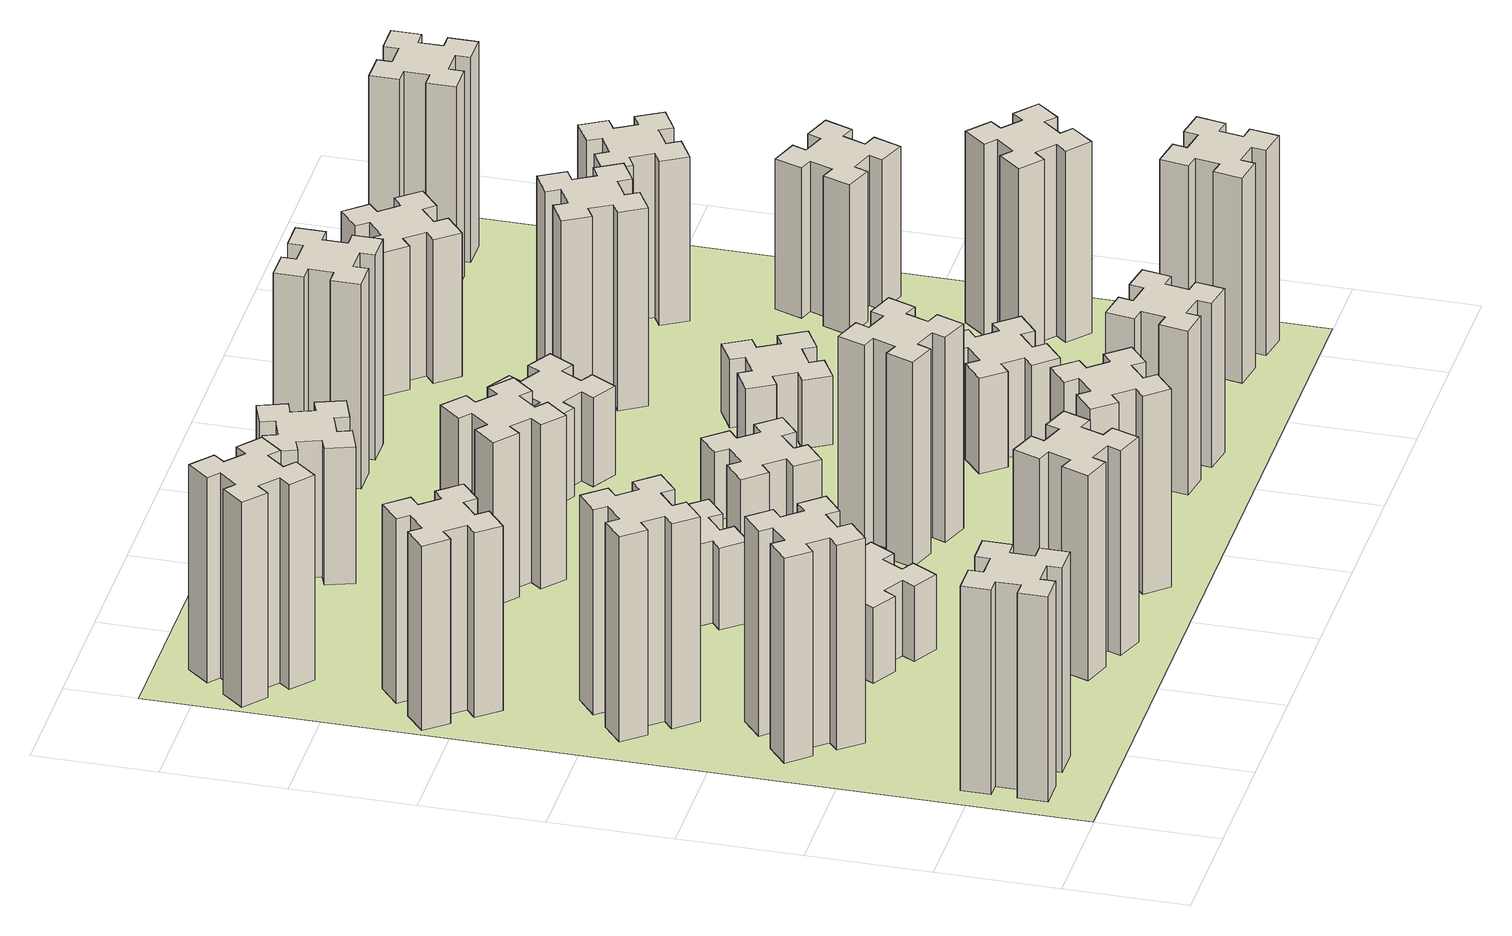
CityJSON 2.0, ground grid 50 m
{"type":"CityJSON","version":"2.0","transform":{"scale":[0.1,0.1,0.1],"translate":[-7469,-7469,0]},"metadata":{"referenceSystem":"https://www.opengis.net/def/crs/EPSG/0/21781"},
"CityObjects":{
"building1":{"type":"Building","attributes":{"class":"1000","function":"1000","usage":"1000","yearOfConstruction":2016,"roofType":"1000","measuredHeight":90,"storeysAboveGround":30,"storeysBelowGround":0},"geometry":[{"type":"Solid","lod":"1","boundaries":[[[[0,1,2,3,4,5,6,7,8,9,10,11,12,13,14,15,16,17,18,19]],[[17,16,20,21]],[[16,15,22,20]],[[15,14,23,22]],[[14,13,24,23]],[[13,12,25,24]],[[12,11,26,25]],[[11,10,27,26]],[[10,9,28,27]],[[9,8,29,28]],[[8,7,30,29]],[[7,6,31,30]],[[6,5,32,31]],[[5,4,33,32]],[[4,3,34,33]],[[3,2,35,34]],[[2,1,36,35]],[[1,0,37,36]],[[0,19,38,37]],[[19,18,39,38]],[[18,17,21,39]],[[24,25,26,27,28,29,30,31,32,33,34,35,36,37,38,39,21,20,22,23]]]]}]},
"building2":{"type":"Building","attributes":{"class":"1000","function":"1000","usage":"1000","yearOfConstruction":2016,"roofType":"1000","measuredHeight":90,"storeysAboveGround":30,"storeysBelowGround":0},"geometry":[{"type":"Solid","lod":"1","boundaries":[[[[40,41,42,43,44,45,46,47,48,49,50,51,52,53,54,55,56,57,58,59]],[[57,56,60,61]],[[56,55,62,60]],[[55,54,63,62]],[[54,53,64,63]],[[53,52,65,64]],[[52,51,66,65]],[[51,50,67,66]],[[50,49,68,67]],[[49,48,69,68]],[[48,47,70,69]],[[47,46,71,70]],[[46,45,72,71]],[[45,44,73,72]],[[44,43,74,73]],[[43,42,75,74]],[[42,41,76,75]],[[41,40,77,76]],[[40,59,78,77]],[[59,58,79,78]],[[58,57,61,79]],[[64,65,66,67,68,69,70,71,72,73,74,75,76,77,78,79,61,60,62,63]]]]}]},
"building3":{"type":"Building","attributes":{"class":"1000","function":"1000","usage":"1000","yearOfConstruction":2016,"roofType":"1000","measuredHeight":90,"storeysAboveGround":30,"storeysBelowGround":0},"geometry":[{"type":"Solid","lod":"1","boundaries":[[[[80,81,82,83,84,85,86,87,88,89,90,91,92,93,94,95,96,97,98,99]],[[97,96,100,101]],[[96,95,102,100]],[[95,94,103,102]],[[94,93,104,103]],[[93,92,105,104]],[[92,91,106,105]],[[91,90,107,106]],[[90,89,108,107]],[[89,88,109,108]],[[88,87,110,109]],[[87,86,111,110]],[[86,85,112,111]],[[85,84,113,112]],[[84,83,114,113]],[[83,82,115,114]],[[82,81,116,115]],[[81,80,117,116]],[[80,99,118,117]],[[99,98,119,118]],[[98,97,101,119]],[[104,105,106,107,108,109,110,111,112,113,114,115,116,117,118,119,101,100,102,103]]]]}]},
"building4":{"type":"Building","attributes":{"class":"1000","function":"1000","usage":"1000","yearOfConstruction":2016,"roofType":"1000","measuredHeight":81,"storeysAboveGround":30,"storeysBelowGround":0},"geometry":[{"type":"Solid","lod":"1","boundaries":[[[[120,121,122,123,124,125,126,127,128,129,130,131,132,133,134,135,136,137,138,139]],[[137,136,140,141]],[[136,135,142,140]],[[135,134,143,142]],[[134,133,144,143]],[[133,132,145,144]],[[132,131,146,145]],[[131,130,147,146]],[[130,129,148,147]],[[129,128,149,148]],[[128,127,150,149]],[[127,126,151,150]],[[126,125,152,151]],[[125,124,153,152]],[[124,123,154,153]],[[123,122,155,154]],[[122,121,156,155]],[[121,120,157,156]],[[120,139,158,157]],[[139,138,159,158]],[[138,137,141,159]],[[144,145,146,147,148,149,150,151,152,153,154,155,156,157,158,159,141,140,142,143]]]]}]},
"building5":{"type":"Building","attributes":{"class":"1000","function":"1000","usage":"1000","yearOfConstruction":2016,"roofType":"1000","measuredHeight":90,"storeysAboveGround":30,"storeysBelowGround":0},"geometry":[{"type":"Solid","lod":"1","boundaries":[[[[160,161,162,163,164,165,166,167,168,169,170,171,172,173,174,175,176,177,178,179]],[[177,176,180,181]],[[176,175,182,180]],[[175,174,183,182]],[[174,173,184,183]],[[173,172,185,184]],[[172,171,186,185]],[[171,170,187,186]],[[170,169,188,187]],[[169,168,189,188]],[[168,167,190,189]],[[167,166,191,190]],[[166,165,192,191]],[[165,164,193,192]],[[164,163,194,193]],[[163,162,195,194]],[[162,161,196,195]],[[161,160,197,196]],[[160,179,198,197]],[[179,178,199,198]],[[178,177,181,199]],[[184,185,186,187,188,189,190,191,192,193,194,195,196,197,198,199,181,180,182,183]]]]}]},
"building6":{"type":"Building","attributes":{"class":"1000","function":"1000","usage":"1000","yearOfConstruction":2016,"roofType":"1000","measuredHeight":90,"storeysAboveGround":30,"storeysBelowGround":0},"geometry":[{"type":"Solid","lod":"1","boundaries":[[[[200,201,202,203,204,205,206,207,208,209,210,211,212,213,214,215,216,217,218,219]],[[217,216,220,221]],[[216,215,222,220]],[[215,214,223,222]],[[214,213,224,223]],[[213,212,225,224]],[[212,211,226,225]],[[211,210,227,226]],[[210,209,228,227]],[[209,208,229,228]],[[208,207,230,229]],[[207,206,231,230]],[[206,205,232,231]],[[205,204,233,232]],[[204,203,234,233]],[[203,202,235,234]],[[202,201,236,235]],[[201,200,237,236]],[[200,219,238,237]],[[219,218,239,238]],[[218,217,221,239]],[[224,225,226,227,228,229,230,231,232,233,234,235,236,237,238,239,221,220,222,223]]]]}]},
"building7":{"type":"Building","attributes":{"class":"1000","function":"1000","usage":"1000","yearOfConstruction":2016,"roofType":"1000","measuredHeight":33,"storeysAboveGround":30,"storeysBelowGround":0},"geometry":[{"type":"Solid","lod":"1","boundaries":[[[[240,241,242,243,244,245,246,247,248,249,250,251,252,253,254,255,256,257,258,259]],[[257,256,260,261]],[[256,255,262,260]],[[255,254,263,262]],[[254,253,264,263]],[[253,252,265,264]],[[252,251,266,265]],[[251,250,267,266]],[[250,249,268,267]],[[249,248,269,268]],[[248,247,270,269]],[[247,246,271,270]],[[246,245,272,271]],[[245,244,273,272]],[[244,243,274,273]],[[243,242,275,274]],[[242,241,276,275]],[[241,240,277,276]],[[240,259,278,277]],[[259,258,279,278]],[[258,257,261,279]],[[264,265,266,267,268,269,270,271,272,273,274,275,276,277,278,279,261,260,262,263]]]]}]},
"building8":{"type":"Building","attributes":{"class":"1000","function":"1000","usage":"1000","yearOfConstruction":2016,"roofType":"1000","measuredHeight":36,"storeysAboveGround":30,"storeysBelowGround":0},"geometry":[{"type":"Solid","lod":"1","boundaries":[[[[280,281,282,283,284,285,286,287,288,289,290,291,292,293,294,295,296,297,298,299]],[[297,296,300,301]],[[296,295,302,300]],[[295,294,303,302]],[[294,293,304,303]],[[293,292,305,304]],[[292,291,306,305]],[[291,290,307,306]],[[290,289,308,307]],[[289,288,309,308]],[[288,287,310,309]],[[287,286,311,310]],[[286,285,312,311]],[[285,284,313,312]],[[284,283,314,313]],[[283,282,315,314]],[[282,281,316,315]],[[281,280,317,316]],[[280,299,318,317]],[[299,298,319,318]],[[298,297,301,319]],[[304,305,306,307,308,309,310,311,312,313,314,315,316,317,318,319,301,300,302,303]]]]}]},
"building9":{"type":"Building","attributes":{"class":"1000","function":"1000","usage":"1000","yearOfConstruction":2016,"roofType":"1000","measuredHeight":87,"storeysAboveGround":30,"storeysBelowGround":0},"geometry":[{"type":"Solid","lod":"1","boundaries":[[[[320,321,322,323,324,325,326,327,328,329,330,331,332,333,334,335,336,337,338,339]],[[337,336,340,341]],[[336,335,342,340]],[[335,334,343,342]],[[334,333,344,343]],[[333,332,345,344]],[[332,331,346,345]],[[331,330,347,346]],[[330,329,348,347]],[[329,328,349,348]],[[328,327,350,349]],[[327,326,351,350]],[[326,325,352,351]],[[325,324,353,352]],[[324,323,354,353]],[[323,322,355,354]],[[322,321,356,355]],[[321,320,357,356]],[[320,339,358,357]],[[339,338,359,358]],[[338,337,341,359]],[[344,345,346,347,348,349,350,351,352,353,354,355,356,357,358,359,341,340,342,343]]]]}]},
"building10":{"type":"Building","attributes":{"class":"1000","function":"1000","usage":"1000","yearOfConstruction":2016,"roofType":"1000","measuredHeight":72,"storeysAboveGround":30,"storeysBelowGround":0},"geometry":[{"type":"Solid","lod":"1","boundaries":[[[[360,361,362,363,364,365,366,367,368,369,370,371,372,373,374,375,376,377,378,379]],[[377,376,380,381]],[[376,375,382,380]],[[375,374,383,382]],[[374,373,384,383]],[[373,372,385,384]],[[372,371,386,385]],[[371,370,387,386]],[[370,369,388,387]],[[369,368,389,388]],[[368,367,390,389]],[[367,366,391,390]],[[366,365,392,391]],[[365,364,393,392]],[[364,363,394,393]],[[363,362,395,394]],[[362,361,396,395]],[[361,360,397,396]],[[360,379,398,397]],[[379,378,399,398]],[[378,377,381,399]],[[384,385,386,387,388,389,390,391,392,393,394,395,396,397,398,399,381,380,382,383]]]]}]},
"building11":{"type":"Building","attributes":{"class":"1000","function":"1000","usage":"1000","yearOfConstruction":2016,"roofType":"1000","measuredHeight":60,"storeysAboveGround":30,"storeysBelowGround":0},"geometry":[{"type":"Solid","lod":"1","boundaries":[[[[400,401,402,403,404,405,406,407,408,409,410,411,412,413,414,415,416,417,418,419]],[[417,416,420,421]],[[416,415,422,420]],[[415,414,423,422]],[[414,413,424,423]],[[413,412,425,424]],[[412,411,426,425]],[[411,410,427,426]],[[410,409,428,427]],[[409,408,429,428]],[[408,407,430,429]],[[407,406,431,430]],[[406,405,432,431]],[[405,404,433,432]],[[404,403,434,433]],[[403,402,435,434]],[[402,401,436,435]],[[401,400,437,436]],[[400,419,438,437]],[[419,418,439,438]],[[418,417,421,439]],[[424,425,426,427,428,429,430,431,432,433,434,435,436,437,438,439,421,420,422,423]]]]}]},
"building12":{"type":"Building","attributes":{"class":"1000","function":"1000","usage":"1000","yearOfConstruction":2016,"roofType":"1000","measuredHeight":90,"storeysAboveGround":30,"storeysBelowGround":0},"geometry":[{"type":"Solid","lod":"1","boundaries":[[[[440,441,442,443,444,445,446,447,448,449,450,451,452,453,454,455,456,457,458,459]],[[457,456,460,461]],[[456,455,462,460]],[[455,454,463,462]],[[454,453,464,463]],[[453,452,465,464]],[[452,451,466,465]],[[451,450,467,466]],[[450,449,468,467]],[[449,448,469,468]],[[448,447,470,469]],[[447,446,471,470]],[[446,445,472,471]],[[445,444,473,472]],[[444,443,474,473]],[[443,442,475,474]],[[442,441,476,475]],[[441,440,477,476]],[[440,459,478,477]],[[459,458,479,478]],[[458,457,461,479]],[[464,465,466,467,468,469,470,471,472,473,474,475,476,477,478,479,461,460,462,463]]]]}]},
"building13":{"type":"Building","attributes":{"class":"1000","function":"1000","usage":"1000","yearOfConstruction":2016,"roofType":"1000","measuredHeight":30,"storeysAboveGround":30,"storeysBelowGround":0},"geometry":[{"type":"Solid","lod":"1","boundaries":[[[[480,481,482,483,484,485,486,487,488,489,490,491,492,493,494,495,496,497,498,499]],[[497,496,500,501]],[[496,495,502,500]],[[495,494,503,502]],[[494,493,504,503]],[[493,492,505,504]],[[492,491,506,505]],[[491,490,507,506]],[[490,489,508,507]],[[489,488,509,508]],[[488,487,510,509]],[[487,486,511,510]],[[486,485,512,511]],[[485,484,513,512]],[[484,483,514,513]],[[483,482,515,514]],[[482,481,516,515]],[[481,480,517,516]],[[480,499,518,517]],[[499,498,519,518]],[[498,497,501,519]],[[504,505,506,507,508,509,510,511,512,513,514,515,516,517,518,519,501,500,502,503]]]]}]},
"building14":{"type":"Building","attributes":{"class":"1000","function":"1000","usage":"1000","yearOfConstruction":2016,"roofType":"1000","measuredHeight":72,"storeysAboveGround":30,"storeysBelowGround":0},"geometry":[{"type":"Solid","lod":"1","boundaries":[[[[520,521,522,523,524,525,526,527,528,529,530,531,532,533,534,535,536,537,538,539]],[[537,536,540,541]],[[536,535,542,540]],[[535,534,543,542]],[[534,533,544,543]],[[533,532,545,544]],[[532,531,546,545]],[[531,530,547,546]],[[530,529,548,547]],[[529,528,549,548]],[[528,527,550,549]],[[527,526,551,550]],[[526,525,552,551]],[[525,524,553,552]],[[524,523,554,553]],[[523,522,555,554]],[[522,521,556,555]],[[521,520,557,556]],[[520,539,558,557]],[[539,538,559,558]],[[538,537,541,559]],[[544,545,546,547,548,549,550,551,552,553,554,555,556,557,558,559,541,540,542,543]]]]}]},
"building15":{"type":"Building","attributes":{"class":"1000","function":"1000","usage":"1000","yearOfConstruction":2016,"roofType":"1000","measuredHeight":39,"storeysAboveGround":30,"storeysBelowGround":0},"geometry":[{"type":"Solid","lod":"1","boundaries":[[[[560,561,562,563,564,565,566,567,568,569,570,571,572,573,574,575,576,577,578,579]],[[577,576,580,581]],[[576,575,582,580]],[[575,574,583,582]],[[574,573,584,583]],[[573,572,585,584]],[[572,571,586,585]],[[571,570,587,586]],[[570,569,588,587]],[[569,568,589,588]],[[568,567,590,589]],[[567,566,591,590]],[[566,565,592,591]],[[565,564,593,592]],[[564,563,594,593]],[[563,562,595,594]],[[562,561,596,595]],[[561,560,597,596]],[[560,579,598,597]],[[579,578,599,598]],[[578,577,581,599]],[[584,585,586,587,588,589,590,591,592,593,594,595,596,597,598,599,581,580,582,583]]]]}]},
"building16":{"type":"Building","attributes":{"class":"1000","function":"1000","usage":"1000","yearOfConstruction":2016,"roofType":"1000","measuredHeight":90,"storeysAboveGround":30,"storeysBelowGround":0},"geometry":[{"type":"Solid","lod":"1","boundaries":[[[[600,601,602,603,604,605,606,607,608,609,610,611,612,613,614,615,616,617,618,619]],[[617,616,620,621]],[[616,615,622,620]],[[615,614,623,622]],[[614,613,624,623]],[[613,612,625,624]],[[612,611,626,625]],[[611,610,627,626]],[[610,609,628,627]],[[609,608,629,628]],[[608,607,630,629]],[[607,606,631,630]],[[606,605,632,631]],[[605,604,633,632]],[[604,603,634,633]],[[603,602,635,634]],[[602,601,636,635]],[[601,600,637,636]],[[600,619,638,637]],[[619,618,639,638]],[[618,617,621,639]],[[624,625,626,627,628,629,630,631,632,633,634,635,636,637,638,639,621,620,622,623]]]]}]},
"building17":{"type":"Building","attributes":{"class":"1000","function":"1000","usage":"1000","yearOfConstruction":2016,"roofType":"1000","measuredHeight":42,"storeysAboveGround":30,"storeysBelowGround":0},"geometry":[{"type":"Solid","lod":"1","boundaries":[[[[640,641,642,643,644,645,646,647,648,649,650,651,652,653,654,655,656,657,658,659]],[[657,656,660,661]],[[656,655,662,660]],[[655,654,663,662]],[[654,653,664,663]],[[653,652,665,664]],[[652,651,666,665]],[[651,650,667,666]],[[650,649,668,667]],[[649,648,669,668]],[[648,647,670,669]],[[647,646,671,670]],[[646,645,672,671]],[[645,644,673,672]],[[644,643,674,673]],[[643,642,675,674]],[[642,641,676,675]],[[641,640,677,676]],[[640,659,678,677]],[[659,658,679,678]],[[658,657,661,679]],[[664,665,666,667,668,669,670,671,672,673,674,675,676,677,678,679,661,660,662,663]]]]}]},
"building18":{"type":"Building","attributes":{"class":"1000","function":"1000","usage":"1000","yearOfConstruction":2016,"roofType":"1000","measuredHeight":30,"storeysAboveGround":30,"storeysBelowGround":0},"geometry":[{"type":"Solid","lod":"1","boundaries":[[[[680,681,682,683,684,685,686,687,688,689,690,691,692,693,694,695,696,697,698,699]],[[697,696,700,701]],[[696,695,702,700]],[[695,694,703,702]],[[694,693,704,703]],[[693,692,705,704]],[[692,691,706,705]],[[691,690,707,706]],[[690,689,708,707]],[[689,688,709,708]],[[688,687,710,709]],[[687,686,711,710]],[[686,685,712,711]],[[685,684,713,712]],[[684,683,714,713]],[[683,682,715,714]],[[682,681,716,715]],[[681,680,717,716]],[[680,699,718,717]],[[699,698,719,718]],[[698,697,701,719]],[[704,705,706,707,708,709,710,711,712,713,714,715,716,717,718,719,701,700,702,703]]]]}]},
"building19":{"type":"Building","attributes":{"class":"1000","function":"1000","usage":"1000","yearOfConstruction":2016,"roofType":"1000","measuredHeight":87,"storeysAboveGround":30,"storeysBelowGround":0},"geometry":[{"type":"Solid","lod":"1","boundaries":[[[[720,721,722,723,724,725,726,727,728,729,730,731,732,733,734,735,736,737,738,739]],[[737,736,740,741]],[[736,735,742,740]],[[735,734,743,742]],[[734,733,744,743]],[[733,732,745,744]],[[732,731,746,745]],[[731,730,747,746]],[[730,729,748,747]],[[729,728,749,748]],[[728,727,750,749]],[[727,726,751,750]],[[726,725,752,751]],[[725,724,753,752]],[[724,723,754,753]],[[723,722,755,754]],[[722,721,756,755]],[[721,720,757,756]],[[720,739,758,757]],[[739,738,759,758]],[[738,737,741,759]],[[744,745,746,747,748,749,750,751,752,753,754,755,756,757,758,759,741,740,742,743]]]]}]},
"building20":{"type":"Building","attributes":{"class":"1000","function":"1000","usage":"1000","yearOfConstruction":2016,"roofType":"1000","measuredHeight":90,"storeysAboveGround":30,"storeysBelowGround":0},"geometry":[{"type":"Solid","lod":"1","boundaries":[[[[760,761,762,763,764,765,766,767,768,769,770,771,772,773,774,775,776,777,778,779]],[[777,776,780,781]],[[776,775,782,780]],[[775,774,783,782]],[[774,773,784,783]],[[773,772,785,784]],[[772,771,786,785]],[[771,770,787,786]],[[770,769,788,787]],[[769,768,789,788]],[[768,767,790,789]],[[767,766,791,790]],[[766,765,792,791]],[[765,764,793,792]],[[764,763,794,793]],[[763,762,795,794]],[[762,761,796,795]],[[761,760,797,796]],[[760,779,798,797]],[[779,778,799,798]],[[778,777,781,799]],[[784,785,786,787,788,789,790,791,792,793,794,795,796,797,798,799,781,780,782,783]]]]}]},
"building21":{"type":"Building","attributes":{"class":"1000","function":"1000","usage":"1000","yearOfConstruction":2016,"roofType":"1000","measuredHeight":63,"storeysAboveGround":30,"storeysBelowGround":0},"geometry":[{"type":"Solid","lod":"1","boundaries":[[[[800,801,802,803,804,805,806,807,808,809,810,811,812,813,814,815,816,817,818,819]],[[817,816,820,821]],[[816,815,822,820]],[[815,814,823,822]],[[814,813,824,823]],[[813,812,825,824]],[[812,811,826,825]],[[811,810,827,826]],[[810,809,828,827]],[[809,808,829,828]],[[808,807,830,829]],[[807,806,831,830]],[[806,805,832,831]],[[805,804,833,832]],[[804,803,834,833]],[[803,802,835,834]],[[802,801,836,835]],[[801,800,837,836]],[[800,819,838,837]],[[819,818,839,838]],[[818,817,821,839]],[[824,825,826,827,828,829,830,831,832,833,834,835,836,837,838,839,821,820,822,823]]]]}]},
"building22":{"type":"Building","attributes":{"class":"1000","function":"1000","usage":"1000","yearOfConstruction":2016,"roofType":"1000","measuredHeight":84,"storeysAboveGround":30,"storeysBelowGround":0},"geometry":[{"type":"Solid","lod":"1","boundaries":[[[[840,841,842,843,844,845,846,847,848,849,850,851,852,853,854,855,856,857,858,859]],[[857,856,860,861]],[[856,855,862,860]],[[855,854,863,862]],[[854,853,864,863]],[[853,852,865,864]],[[852,851,866,865]],[[851,850,867,866]],[[850,849,868,867]],[[849,848,869,868]],[[848,847,870,869]],[[847,846,871,870]],[[846,845,872,871]],[[845,844,873,872]],[[844,843,874,873]],[[843,842,875,874]],[[842,841,876,875]],[[841,840,877,876]],[[840,859,878,877]],[[859,858,879,878]],[[858,857,861,879]],[[864,865,866,867,868,869,870,871,872,873,874,875,876,877,878,879,861,860,862,863]]]]}]},
"building23":{"type":"Building","attributes":{"class":"1000","function":"1000","usage":"1000","yearOfConstruction":2016,"roofType":"1000","measuredHeight":66,"storeysAboveGround":30,"storeysBelowGround":0},"geometry":[{"type":"Solid","lod":"1","boundaries":[[[[880,881,882,883,884,885,886,887,888,889,890,891,892,893,894,895,896,897,898,899]],[[897,896,900,901]],[[896,895,902,900]],[[895,894,903,902]],[[894,893,904,903]],[[893,892,905,904]],[[892,891,906,905]],[[891,890,907,906]],[[890,889,908,907]],[[889,888,909,908]],[[888,887,910,909]],[[887,886,911,910]],[[886,885,912,911]],[[885,884,913,912]],[[884,883,914,913]],[[883,882,915,914]],[[882,881,916,915]],[[881,880,917,916]],[[880,899,918,917]],[[899,898,919,918]],[[898,897,901,919]],[[904,905,906,907,908,909,910,911,912,913,914,915,916,917,918,919,901,900,902,903]]]]}]},
"building24":{"type":"Building","attributes":{"class":"1000","function":"1000","usage":"1000","yearOfConstruction":2016,"roofType":"1000","measuredHeight":72,"storeysAboveGround":30,"storeysBelowGround":0},"geometry":[{"type":"Solid","lod":"1","boundaries":[[[[920,921,922,923,924,925,926,927,928,929,930,931,932,933,934,935,936,937,938,939]],[[937,936,940,941]],[[936,935,942,940]],[[935,934,943,942]],[[934,933,944,943]],[[933,932,945,944]],[[932,931,946,945]],[[931,930,947,946]],[[930,929,948,947]],[[929,928,949,948]],[[928,927,950,949]],[[927,926,951,950]],[[926,925,952,951]],[[925,924,953,952]],[[924,923,954,953]],[[923,922,955,954]],[[922,921,956,955]],[[921,920,957,956]],[[920,939,958,957]],[[939,938,959,958]],[[938,937,941,959]],[[944,945,946,947,948,949,950,951,952,953,954,955,956,957,958,959,941,940,942,943]]]]}]},
"building25":{"type":"Building","attributes":{"class":"1000","function":"1000","usage":"1000","yearOfConstruction":2016,"roofType":"1000","measuredHeight":90,"storeysAboveGround":30,"storeysBelowGround":0},"geometry":[{"type":"Solid","lod":"1","boundaries":[[[[960,961,962,963,964,965,966,967,968,969,970,971,972,973,974,975,976,977,978,979]],[[977,976,980,981]],[[976,975,982,980]],[[975,974,983,982]],[[974,973,984,983]],[[973,972,985,984]],[[972,971,986,985]],[[971,970,987,986]],[[970,969,988,987]],[[969,968,989,988]],[[968,967,990,989]],[[967,966,991,990]],[[966,965,992,991]],[[965,964,993,992]],[[964,963,994,993]],[[963,962,995,994]],[[962,961,996,995]],[[961,960,997,996]],[[960,979,998,997]],[[979,978,999,998]],[[978,977,981,999]],[[984,985,986,987,988,989,990,991,992,993,994,995,996,997,998,999,981,980,982,983]]]]}]},
"landuse1":{"type":"LandUse","attributes":{"name":"plot1","function":"1010"},"geometry":[{"type":"MultiSurface","lod":"1","boundaries":[[[1000,1001,1002,1003]]]}]}
},
"vertices":[
[165,425,0],[165,325,0],[105,325,0],[105,205,0],[225,205,0],[225,265,0],[325,265,0],[325,205,0],[445,205,0],[445,325,0],[385,325,0],[385,425,0],[445,425,0],[445,545,0],[325,545,0],[325,485,0],[225,485,0],[225,545,0],[105,545,0],[105,425,0],[225,485,900],[225,545,900],[325,485,900],[325,545,900],[445,545,900],[445,425,900],[385,425,900],[385,325,900],[445,325,900],[445,205,900],[325,205,900],[325,265,900],[225,265,900],[225,205,900],[105,205,900],[105,325,900],[165,325,900],[165,425,900],[105,425,900],[105,545,900],
[492,1248,0],[427,1324,0],[473,1363,0],[396,1455,0],[304,1378,0],[343,1332,0],[266,1267,0],[228,1313,0],[136,1236,0],[213,1144,0],[259,1183,0],[323,1106,0],[277,1068,0],[354,976,0],[446,1053,0],[408,1099,0],[484,1163,0],[523,1117,0],[615,1194,0],[538,1286,0],[484,1163,900],[523,1117,900],[408,1099,900],[446,1053,900],[354,976,900],[277,1068,900],[323,1106,900],[259,1183,900],[213,1144,900],[136,1236,900],[228,1313,900],[266,1267,900],[343,1332,900],[304,1378,900],[396,1455,900],[473,1363,900],[427,1324,900],[492,1248,900],[538,1286,900],[615,1194,900],
[492,1888,0],[427,1964,0],[473,2003,0],[396,2095,0],[304,2018,0],[343,1972,0],[266,1907,0],[228,1953,0],[136,1876,0],[213,1784,0],[259,1823,0],[323,1746,0],[277,1708,0],[354,1616,0],[446,1693,0],[408,1739,0],[484,1803,0],[523,1757,0],[615,1834,0],[538,1926,0],[484,1803,900],[523,1757,900],[408,1739,900],[446,1693,900],[354,1616,900],[277,1708,900],[323,1746,900],[259,1823,900],[213,1784,900],[136,1876,900],[228,1953,900],[266,1907,900],[343,1972,900],[304,2018,900],[396,2095,900],[473,2003,900],[427,1964,900],[492,1888,900],[538,1926,900],[615,1834,900],
[243,2712,0],[166,2647,0],[128,2693,0],[36,2616,0],[113,2524,0],[159,2563,0],[223,2486,0],[177,2448,0],[254,2356,0],[346,2433,0],[308,2479,0],[384,2543,0],[423,2497,0],[515,2574,0],[438,2666,0],[392,2628,0],[327,2704,0],[373,2743,0],[296,2835,0],[204,2758,0],[327,2704,810],[373,2743,810],[392,2628,810],[438,2666,810],[515,2574,810],[423,2497,810],[384,2543,810],[308,2479,810],[346,2433,810],[254,2356,810],[177,2448,810],[223,2486,810],[159,2563,810],[113,2524,810],[36,2616,810],[128,2693,810],[166,2647,810],[243,2712,810],[204,2758,810],[296,2835,810],
[384,3387,0],[308,3452,0],[346,3498,0],[254,3575,0],[177,3483,0],[223,3444,0],[159,3368,0],[113,3406,0],[36,3314,0],[128,3237,0],[166,3283,0],[243,3219,0],[204,3173,0],[296,3096,0],[373,3188,0],[327,3226,0],[392,3303,0],[438,3264,0],[515,3356,0],[423,3433,0],[392,3303,900],[438,3264,900],[327,3226,900],[373,3188,900],[296,3096,900],[204,3173,900],[243,3219,900],[166,3283,900],[128,3237,900],[36,3314,900],[113,3406,900],[159,3368,900],[223,3444,900],[177,3483,900],[254,3575,900],[346,3498,900],[308,3452,900],[384,3387,900],[423,3433,900],[515,3356,900],
[1129,460,0],[1095,366,0],[1039,387,0],[997,274,0],[1110,233,0],[1131,289,0],[1225,255,0],[1204,199,0],[1317,157,0],[1358,270,0],[1302,291,0],[1336,385,0],[1392,364,0],[1433,477,0],[1320,518,0],[1300,462,0],[1206,496,0],[1227,552,0],[1114,593,0],[1073,480,0],[1206,496,900],[1227,552,900],[1300,462,900],[1320,518,900],[1433,477,900],[1392,364,900],[1336,385,900],[1302,291,900],[1358,270,900],[1317,157,900],[1204,199,900],[1225,255,900],[1131,289,900],[1110,233,900],[997,274,900],[1039,387,900],[1095,366,900],[1129,460,900],[1073,480,900],[1114,593,900],
[1086,1017,0],[1136,1104,0],[1188,1074,0],[1248,1178,0],[1144,1238,0],[1114,1186,0],[1027,1236,0],[1057,1288,0],[953,1348,0],[893,1244,0],[945,1214,0],[895,1127,0],[843,1157,0],[783,1053,0],[887,993,0],[917,1045,0],[1004,995,0],[974,943,0],[1078,883,0],[1138,987,0],[1004,995,330],[974,943,330],[917,1045,330],[887,993,330],[783,1053,330],[843,1157,330],[895,1127,330],[945,1214,330],[893,1244,330],[953,1348,330],[1057,1288,330],[1027,1236,330],[1114,1186,330],[1144,1238,330],[1248,1178,330],[1188,1074,330],[1136,1104,330],[1086,1017,330],[1138,987,330],[1078,883,330],
[1083,1972,0],[1006,1907,0],[968,1953,0],[876,1876,0],[953,1784,0],[999,1823,0],[1063,1746,0],[1017,1708,0],[1094,1616,0],[1186,1693,0],[1148,1739,0],[1224,1803,0],[1263,1757,0],[1355,1834,0],[1278,1926,0],[1232,1888,0],[1167,1964,0],[1213,2003,0],[1136,2095,0],[1044,2018,0],[1167,1964,360],[1213,2003,360],[1232,1888,360],[1278,1926,360],[1355,1834,360],[1263,1757,360],[1224,1803,360],[1148,1739,360],[1186,1693,360],[1094,1616,360],[1017,1708,360],[1063,1746,360],[999,1823,360],[953,1784,360],[876,1876,360],[968,1953,360],[1006,1907,360],[1083,1972,360],[1044,2018,360],[1136,2095,360],
[1639,343,0],[1703,266,0],[1657,228,0],[1734,136,0],[1826,213,0],[1788,259,0],[1864,323,0],[1903,277,0],[1995,354,0],[1918,446,0],[1872,408,0],[1807,484,0],[1853,523,0],[1776,615,0],[1684,538,0],[1723,492,0],[1646,427,0],[1608,473,0],[1516,396,0],[1593,304,0],[1646,427,870],[1608,473,870],[1723,492,870],[1684,538,870],[1776,615,870],[1853,523,870],[1807,484,870],[1872,408,870],[1918,446,870],[1995,354,870],[1903,277,870],[1864,323,870],[1788,259,870],[1826,213,870],[1734,136,870],[1657,228,870],[1703,266,870],[1639,343,870],[1593,304,870],[1516,396,870],
[1267,2486,0],[1332,2563,0],[1378,2524,0],[1455,2616,0],[1363,2693,0],[1324,2647,0],[1248,2712,0],[1286,2758,0],[1194,2835,0],[1117,2743,0],[1163,2704,0],[1099,2628,0],[1053,2666,0],[976,2574,0],[1068,2497,0],[1106,2543,0],[1183,2479,0],[1144,2433,0],[1236,2356,0],[1313,2448,0],[1183,2479,720],[1144,2433,720],[1106,2543,720],[1068,2497,720],[976,2574,720],[1053,2666,720],[1099,2628,720],[1163,2704,720],[1117,2743,720],[1194,2835,720],[1286,2758,720],[1248,2712,720],[1324,2647,720],[1363,2693,720],[1455,2616,720],[1378,2524,720],[1332,2563,720],[1267,2486,720],[1313,2448,720],[1236,2356,720],
[1125,3456,0],[1031,3422,0],[1010,3478,0],[897,3437,0],[939,3324,0],[995,3345,0],[1029,3251,0],[973,3230,0],[1014,3117,0],[1127,3159,0],[1106,3215,0],[1200,3249,0],[1220,3193,0],[1333,3234,0],[1292,3347,0],[1236,3326,0],[1202,3420,0],[1258,3440,0],[1217,3553,0],[1104,3512,0],[1202,3420,600],[1258,3440,600],[1236,3326,600],[1292,3347,600],[1333,3234,600],[1220,3193,600],[1200,3249,600],[1106,3215,600],[1127,3159,600],[1014,3117,600],[973,3230,600],[1029,3251,600],[995,3345,600],[939,3324,600],[897,3437,600],[1010,3478,600],[1031,3422,600],[1125,3456,600],[1104,3512,600],[1217,3553,600],
[1769,1300,0],[1735,1206,0],[1679,1227,0],[1637,1114,0],[1750,1073,0],[1771,1129,0],[1865,1095,0],[1844,1039,0],[1957,997,0],[1998,1110,0],[1942,1131,0],[1976,1225,0],[2032,1204,0],[2073,1317,0],[1960,1358,0],[1940,1302,0],[1846,1336,0],[1867,1392,0],[1754,1433,0],[1713,1320,0],[1846,1336,900],[1867,1392,900],[1940,1302,900],[1960,1358,900],[2073,1317,900],[2032,1204,900],[1976,1225,900],[1942,1131,900],[1998,1110,900],[1957,997,900],[1844,1039,900],[1865,1095,900],[1771,1129,900],[1750,1073,900],[1637,1114,900],[1679,1227,900],[1735,1206,900],[1769,1300,900],[1713,1320,900],[1754,1433,900],
[1972,1788,0],[1907,1864,0],[1953,1903,0],[1876,1995,0],[1784,1918,0],[1823,1872,0],[1746,1807,0],[1708,1853,0],[1616,1776,0],[1693,1684,0],[1739,1723,0],[1803,1646,0],[1757,1608,0],[1834,1516,0],[1926,1593,0],[1888,1639,0],[1964,1703,0],[2003,1657,0],[2095,1734,0],[2018,1826,0],[1964,1703,300],[2003,1657,300],[1888,1639,300],[1926,1593,300],[1834,1516,300],[1757,1608,300],[1803,1646,300],[1739,1723,300],[1693,1684,300],[1616,1776,300],[1708,1853,300],[1746,1807,300],[1823,1872,300],[1784,1918,300],[1876,1995,300],[1953,1903,300],[1907,1864,300],[1972,1788,300],[2018,1826,300],[2095,1734,300],
[2496,444,0],[2478,345,0],[2419,356,0],[2398,237,0],[2517,217,0],[2527,276,0],[2625,258,0],[2615,199,0],[2733,178,0],[2754,297,0],[2695,307,0],[2712,405,0],[2771,395,0],[2792,513,0],[2674,534,0],[2664,475,0],[2565,492,0],[2576,551,0],[2457,572,0],[2437,454,0],[2565,492,720],[2576,551,720],[2664,475,720],[2674,534,720],[2792,513,720],[2771,395,720],[2712,405,720],[2695,307,720],[2754,297,720],[2733,178,720],[2615,199,720],[2625,258,720],[2527,276,720],[2517,217,720],[2398,237,720],[2419,356,720],[2478,345,720],[2496,444,720],[2437,454,720],[2457,572,720],
[2026,2497,0],[2076,2584,0],[2128,2554,0],[2188,2658,0],[2084,2718,0],[2054,2666,0],[1967,2716,0],[1997,2768,0],[1893,2828,0],[1833,2724,0],[1885,2694,0],[1835,2607,0],[1783,2637,0],[1723,2533,0],[1827,2473,0],[1857,2525,0],[1944,2475,0],[1914,2423,0],[2018,2363,0],[2078,2467,0],[1944,2475,390],[1914,2423,390],[1857,2525,390],[1827,2473,390],[1723,2533,390],[1783,2637,390],[1835,2607,390],[1885,2694,390],[1833,2724,390],[1893,2828,390],[1997,2768,390],[1967,2716,390],[2054,2666,390],[2084,2718,390],[2188,2658,390],[2128,2554,390],[2076,2584,390],[2026,2497,390],[2078,2467,390],[2018,2363,390],
[1965,3385,0],[1965,3485,0],[2025,3485,0],[2025,3605,0],[1905,3605,0],[1905,3545,0],[1805,3545,0],[1805,3605,0],[1685,3605,0],[1685,3485,0],[1745,3485,0],[1745,3385,0],[1685,3385,0],[1685,3265,0],[1805,3265,0],[1805,3325,0],[1905,3325,0],[1905,3265,0],[2025,3265,0],[2025,3385,0],[1905,3325,900],[1905,3265,900],[1805,3325,900],[1805,3265,900],[1685,3265,900],[1685,3385,900],[1745,3385,900],[1745,3485,900],[1685,3485,900],[1685,3605,900],[1805,3605,900],[1805,3545,900],[1905,3545,900],[1905,3605,900],[2025,3605,900],[2025,3485,900],[1965,3485,900],[1965,3385,900],[2025,3385,900],[2025,3265,900],
[2563,1132,0],[2486,1067,0],[2448,1113,0],[2356,1036,0],[2433,944,0],[2479,983,0],[2543,906,0],[2497,868,0],[2574,776,0],[2666,853,0],[2628,899,0],[2704,963,0],[2743,917,0],[2835,994,0],[2758,1086,0],[2712,1048,0],[2647,1124,0],[2693,1163,0],[2616,1255,0],[2524,1178,0],[2647,1124,420],[2693,1163,420],[2712,1048,420],[2758,1086,420],[2835,994,420],[2743,917,420],[2704,963,420],[2628,899,420],[2666,853,420],[2574,776,420],[2497,868,420],[2543,906,420],[2479,983,420],[2433,944,420],[2356,1036,420],[2448,1113,420],[2486,1067,420],[2563,1132,420],[2524,1178,420],[2616,1255,420],
[2375,1844,0],[2425,1757,0],[2373,1727,0],[2433,1623,0],[2537,1683,0],[2507,1735,0],[2594,1785,0],[2624,1733,0],[2728,1793,0],[2668,1897,0],[2616,1867,0],[2566,1954,0],[2618,1984,0],[2558,2088,0],[2454,2028,0],[2484,1976,0],[2397,1926,0],[2367,1978,0],[2263,1918,0],[2323,1814,0],[2397,1926,300],[2367,1978,300],[2484,1976,300],[2454,2028,300],[2558,2088,300],[2618,1984,300],[2566,1954,300],[2616,1867,300],[2668,1897,300],[2728,1793,300],[2624,1733,300],[2594,1785,300],[2507,1735,300],[2537,1683,300],[2433,1623,300],[2373,1727,300],[2425,1757,300],[2375,1844,300],[2323,1814,300],[2263,1918,300],
[2607,2475,0],[2694,2525,0],[2724,2473,0],[2828,2533,0],[2768,2637,0],[2716,2607,0],[2666,2694,0],[2718,2724,0],[2658,2828,0],[2554,2768,0],[2584,2716,0],[2497,2666,0],[2467,2718,0],[2363,2658,0],[2423,2554,0],[2475,2584,0],[2525,2497,0],[2473,2467,0],[2533,2363,0],[2637,2423,0],[2525,2497,870],[2473,2467,870],[2475,2584,870],[2423,2554,870],[2363,2658,870],[2467,2718,870],[2497,2666,870],[2584,2716,870],[2554,2768,870],[2658,2828,870],[2718,2724,870],[2666,2694,870],[2716,2607,870],[2768,2637,870],[2828,2533,870],[2724,2473,870],[2694,2525,870],[2607,2475,870],[2637,2423,870],[2533,2363,870],
[3504,475,0],[3405,492,0],[3416,551,0],[3297,572,0],[3277,454,0],[3336,444,0],[3318,345,0],[3259,356,0],[3238,237,0],[3357,217,0],[3367,276,0],[3465,258,0],[3455,199,0],[3573,178,0],[3594,297,0],[3535,307,0],[3552,405,0],[3611,395,0],[3632,513,0],[3514,534,0],[3552,405,900],[3611,395,900],[3535,307,900],[3594,297,900],[3573,178,900],[3455,199,900],[3465,258,900],[3367,276,900],[3357,217,900],[3238,237,900],[3259,356,900],[3318,345,900],[3336,444,900],[3277,454,900],[3297,572,900],[3416,551,900],[3405,492,900],[3504,475,900],[3514,534,900],[3632,513,900],
[2712,3368,0],[2647,3444,0],[2693,3483,0],[2616,3575,0],[2524,3498,0],[2563,3452,0],[2486,3387,0],[2448,3433,0],[2356,3356,0],[2433,3264,0],[2479,3303,0],[2543,3226,0],[2497,3188,0],[2574,3096,0],[2666,3173,0],[2628,3219,0],[2704,3283,0],[2743,3237,0],[2835,3314,0],[2758,3406,0],[2704,3283,630],[2743,3237,630],[2628,3219,630],[2666,3173,630],[2574,3096,630],[2497,3188,630],[2543,3226,630],[2479,3303,630],[2433,3264,630],[2356,3356,630],[2448,3433,630],[2486,3387,630],[2563,3452,630],[2524,3498,630],[2616,3575,630],[2693,3483,630],[2647,3444,630],[2712,3368,630],[2758,3406,630],[2835,3314,630],
[3487,1006,0],[3552,1083,0],[3598,1044,0],[3675,1136,0],[3583,1213,0],[3544,1167,0],[3468,1232,0],[3506,1278,0],[3414,1355,0],[3337,1263,0],[3383,1224,0],[3319,1148,0],[3273,1186,0],[3196,1094,0],[3288,1017,0],[3326,1063,0],[3403,999,0],[3364,953,0],[3456,876,0],[3533,968,0],[3403,999,840],[3364,953,840],[3326,1063,840],[3288,1017,840],[3196,1094,840],[3273,1186,840],[3319,1148,840],[3383,1224,840],[3337,1263,840],[3414,1355,840],[3506,1278,840],[3468,1232,840],[3544,1167,840],[3583,1213,840],[3675,1136,840],[3598,1044,840],[3552,1083,840],[3487,1006,840],[3533,968,840],[3456,876,840],
[3520,1942,0],[3426,1976,0],[3447,2032,0],[3334,2073,0],[3293,1960,0],[3349,1940,0],[3315,1846,0],[3259,1867,0],[3217,1754,0],[3330,1713,0],[3351,1769,0],[3445,1735,0],[3424,1679,0],[3537,1637,0],[3578,1750,0],[3522,1771,0],[3556,1865,0],[3612,1844,0],[3653,1957,0],[3540,1998,0],[3556,1865,660],[3612,1844,660],[3522,1771,660],[3578,1750,660],[3537,1637,660],[3424,1679,660],[3445,1735,660],[3351,1769,660],[3330,1713,660],[3217,1754,660],[3259,1867,660],[3315,1846,660],[3349,1940,660],[3293,1960,660],[3334,2073,660],[3447,2032,660],[3426,1976,660],[3520,1942,660],[3540,1998,660],[3653,1957,660],
[3247,2475,0],[3334,2525,0],[3364,2473,0],[3468,2533,0],[3408,2637,0],[3356,2607,0],[3306,2694,0],[3358,2724,0],[3298,2828,0],[3194,2768,0],[3224,2716,0],[3137,2666,0],[3107,2718,0],[3003,2658,0],[3063,2554,0],[3115,2584,0],[3165,2497,0],[3113,2467,0],[3173,2363,0],[3277,2423,0],[3165,2497,720],[3113,2467,720],[3115,2584,720],[3063,2554,720],[3003,2658,720],[3107,2718,720],[3137,2666,720],[3224,2716,720],[3194,2768,720],[3298,2828,720],[3358,2724,720],[3306,2694,720],[3356,2607,720],[3408,2637,720],[3468,2533,720],[3364,2473,720],[3334,2525,720],[3247,2475,720],[3277,2423,720],[3173,2363,720],
[3285,3325,0],[3385,3325,0],[3385,3265,0],[3505,3265,0],[3505,3385,0],[3445,3385,0],[3445,3485,0],[3505,3485,0],[3505,3605,0],[3385,3605,0],[3385,3545,0],[3285,3545,0],[3285,3605,0],[3165,3605,0],[3165,3485,0],[3225,3485,0],[3225,3385,0],[3165,3385,0],[3165,3265,0],[3285,3265,0],[3225,3385,900],[3165,3385,900],[3225,3485,900],[3165,3485,900],[3165,3605,900],[3285,3605,900],[3285,3545,900],[3385,3545,900],[3385,3605,900],[3505,3605,900],[3505,3485,900],[3445,3485,900],[3445,3385,900],[3505,3385,900],[3505,3265,900],[3385,3265,900],[3385,3325,900],[3285,3325,900],[3285,3265,900],[3165,3265,900],
[5,3705,0],[3705,3705,0],[3705,5,0],[5,5,0]
]}
